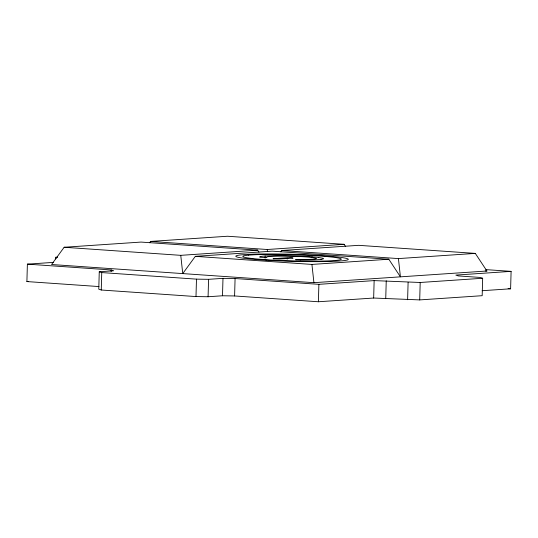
<?xml version="1.0" encoding="UTF-8"?>
<svg xmlns="http://www.w3.org/2000/svg" width="538" height="538" viewBox="0 0 538 538"><rect width="100%" height="100%" fill="white"/><g stroke="black" fill="none" stroke-linecap="round" stroke-linejoin="round"><path stroke-width="0.81" d="M98.972 286.566L26.9 281.569L27.384 264.145L53.343 262.396M55.777 258.906L55.824 257.245L57.485 257.137M27.384 264.145L111.191 269.948L113.673 270.782L99.261 271.751L98.77 289.175L101.252 290.009L195.993 296.566L208.085 296.747L222.503 295.772L234.595 295.954L318.402 301.757L373.661 298.032L419.707 299.908L482.176 295.692L482.667 278.267L480.185 277.44L458.322 275.927L455.841 275.093L511.1 271.367L510.616 288.792L482.142 290.708M101.252 290.009L101.743 272.584L99.261 271.751M111.144 271.609L111.191 269.948M195.993 296.566L196.478 279.141L101.743 272.584M208.085 296.747L208.569 279.323L222.988 278.354L235.079 278.529L318.886 284.333L374.145 280.607L420.198 282.484L482.667 278.267M222.503 295.772L222.988 278.354M234.595 295.954L235.079 278.529M265.093 258.173L265.153 255.994L269.303 255.792A32.757 2.058 1.6 0 1 285.55 255.678L297.79 256.001A30.774 1.93 1.6 0 1 306.687 256.438L312.087 256.814M287.157 259.175C286.068 256.357 294.037 257.998 293.075 258.126L279.074 259.06L273.069 258.744L287.198 257.722M318.402 301.757L318.886 284.333M373.661 298.032L374.145 280.607M385.753 298.213L386.244 280.789M407.616 299.727L408.107 282.302M419.707 299.908L420.198 282.484M258.973 252.181L257.635 250.15L141.037 242.08L64.15 247.265L51.574 264.508L313.923 282.679L486.917 271.004L475.31 253.398L358.705 245.328L281.825 250.513L280.856 251.838M149.678 242.752L150.647 241.428L227.534 236.243L344.132 244.313L345.47 246.35M281.825 250.513L398.423 258.59L400.42 276.841L388.813 259.235L272.215 251.159L195.328 256.35L182.745 273.593L180.755 255.342L64.15 247.265M321.058 259.377L317.985 259.659A33.047 2.078 1.6 0 1 300.782 260.009M248.428 255.146L253.97 254.777A49.16 3.087 1.6 0 1 314.764 255.691M335.719 260.439L330.177 260.809A49.16 3.087 1.6 0 1 269.323 259.901L260.91 259.323A49.16 3.087 1.6 0 1 248.455 255.153M180.755 255.342L257.635 250.15M150.647 241.428L267.245 249.504L344.132 244.313M26.9 281.569L28.575 281.455M195.328 256.35L311.926 264.427L388.813 259.235M398.423 258.59L475.31 253.398M196.478 279.141L208.569 279.323M318.066 255.382L327.669 256.048A56.174 3.531 1.6 0 1 341.926 260.816L335.625 261.239A56.174 3.531 1.6 0 1 266.149 260.197M314.817 255.684L323.217 256.263A49.146 3.087 1.6 0 1 335.699 260.439M266.061 260.204L256.458 259.538A56.167 3.524 1.6 0 1 242.214 254.777L248.516 254.346A56.167 3.524 1.6 0 1 317.965 255.389M485.955 269.625L511.1 271.367M485.242 270.89L486.917 271.004M508.101 288.617L510.616 288.792M318.355 257.426L322.914 258.267A32.757 2.058 1.6 0 1 321.051 259.377M55.824 257.245L57.062 257.662M311.926 264.427L313.923 282.679M267.245 249.504L267.426 251.165M265.167 256.001A33.04 2.071 1.6 0 0 259.719 257.151L259.814 257.164A14.486 0.908 1.6 0 0 260.325 257.265L266.014 257.473A6.1 0.383 1.6 0 0 266.619 257.393L266.754 257.352A26.073 1.634 1.6 0 1 271.044 256.404L274.293 256.243A25.784 1.621 1.6 0 1 284.676 256.128L296.539 256.404A23.82 1.493 1.6 0 1 312.477 257.507L316.364 258.321A25.797 1.621 1.6 0 1 314.542 259.027L312.127 259.249A26.006 1.634 1.6 0 1 298.59 259.531L295.55 259.733L299.296 259.975A11.365 0.713 1.6 0 0 300.581 260.002M312.013 256.808A30.774 1.93 1.6 0 1 318.281 257.42"/></g></svg>
